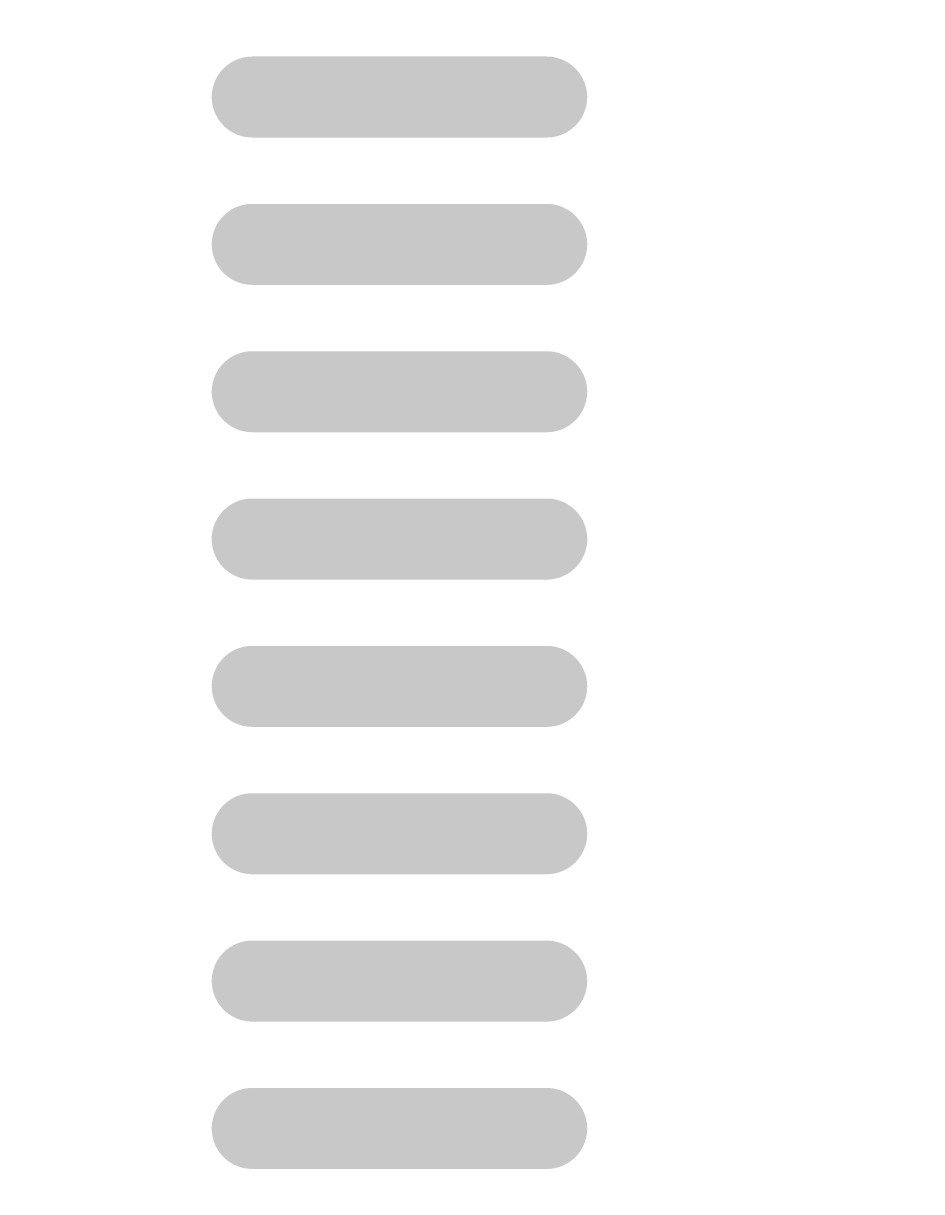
# Model space of a CAD drawing. Header units: millimetres. Extents: x 167 to 548, y -50 to 246.
# Drawn here: x 435.719 to 438.159, y 168.909 to 172.081 of the extents above; entities that cross this region are included whole.
import ezdxf

# ---------------------------------------------------------------- set-up
doc = ezdxf.new("R2010")
doc.units = ezdxf.units.MM
doc.layers.add('DIM', color=4, linetype='Continuous')
doc.dimstyles.new('ISO-25$0', dxfattribs={"dimtxt": 2.5, "dimasz": 1.2, "dimexe": 0.3, "dimexo": 0.1, "dimgap": 0.2, "dimtad": 1, "dimzin": 1, "dimdsep": 46, "dimtxsty": 'Standard', "dimcen": 0.5, "dimadec": 0, "dimazin": 0, "dimtp": 1.2, "dimtm": 1.2, "dimtfac": 1, "dimtmove": 0, "dimatfit": 3, "dimfxl": 0, "dimtolj": 1, "dimarcsym": 0})

# ---------------------------------------------------------------- blocks, each defined once
blk = doc.blocks.new('*D9')
at = {"layer": 'DEFPOINTS', "color": 0}
for p in [(475.4281, 189.245), (423.9581, 158.3138), (475.4281, 158.3138)]:
    blk.add_point(p, dxfattribs=at)
at = {"layer": 'DIM', "color": 0, "lineweight": -2}
for p, q in [((423.9581, 158.4138), (423.9581, 189.545)), ((475.4281, 158.4138), (475.4281, 189.545)), ((425.1581, 189.245), (474.2281, 189.245))]:
    blk.add_line(p, q, dxfattribs=at)
at = {"layer": 'DIM', "color": 0}
for points in [[(425.1581, 189.445), (425.1581, 189.045), (423.9581, 189.245)], [(474.2281, 189.445), (474.2281, 189.045), (475.4281, 189.245)]]:
    blk.add_solid(points, dxfattribs=at)
at = {"layer": 'DIM', "color": 0, "insert": (449.6931, 190.695), "char_height": 2.5, "attachment_point": 5}
blk.add_mtext('\\A1;51.47', dxfattribs=at)

msp = doc.modelspace()

# ---------------------------------------------------------------- linework, layer by layer
for points in [[(436.2698, 171.9654), (436.2774, 171.9713), (437.2113, 171.9654), (437.2037, 171.9713)], [(436.2774, 171.9713), (436.2855, 171.9764), (437.2037, 171.9713), (437.1956, 171.9764)], [(436.2855, 171.9764), (436.294, 171.9809), (437.1956, 171.9764), (437.1871, 171.9809)], [(436.294, 171.9809), (436.3029, 171.9845), (437.1871, 171.9809), (437.1783, 171.9845)], [(436.3029, 171.9845), (436.3121, 171.9874), (437.1783, 171.9845), (437.1691, 171.9874)], [(436.3121, 171.9874), (436.3214, 171.9895), (437.1691, 171.9874), (437.1597, 171.9895)], [(436.3214, 171.9895), (436.3309, 171.9908), (437.1597, 171.9895), (437.1502, 171.9908)], [(436.3309, 171.9908), (436.3405, 171.9912), (437.1502, 171.9908), (437.1407, 171.9912)], [(436.2453, 171.9362), (436.2504, 171.9443), (437.2359, 171.9362), (437.2307, 171.9443)], [(436.2504, 171.9443), (436.2563, 171.9519), (437.2307, 171.9443), (437.2249, 171.9519)], [(436.2504, 171.9443), (436.2504, 171.9443), (437.2307, 171.9443)], [(436.2563, 171.9519), (436.2627, 171.959), (437.2249, 171.9519), (437.2184, 171.959)], [(436.2627, 171.959), (436.2698, 171.9654), (437.2184, 171.959), (437.2114, 171.9654)], [(436.2698, 171.9654), (436.2698, 171.9654), (437.2114, 171.9654), (437.2113, 171.9654)], [(436.2322, 171.9003), (436.2343, 171.9096), (437.249, 171.9003), (437.2469, 171.9096)], [(436.2343, 171.9096), (436.2372, 171.9188), (437.2469, 171.9096), (437.244, 171.9188)], [(436.2372, 171.9188), (436.2408, 171.9277), (437.244, 171.9188), (437.2403, 171.9277)], [(436.2408, 171.9277), (436.2453, 171.9362), (437.2403, 171.9277), (437.2359, 171.9362)], [(436.2305, 171.8812), (436.231, 171.8908), (437.2506, 171.8812), (437.2502, 171.8908)], [(436.231, 171.8716), (436.2305, 171.8812), (437.2502, 171.8716), (437.2506, 171.8812)], [(436.231, 171.8908), (436.2322, 171.9003), (437.2502, 171.8908), (437.249, 171.9003)], [(436.2322, 171.8621), (436.231, 171.8716), (437.249, 171.8621), (437.2502, 171.8716)], [(436.2343, 171.8527), (436.2322, 171.8621), (437.2469, 171.8527), (437.249, 171.8621)], [(436.2372, 171.8436), (436.2343, 171.8527), (437.244, 171.8436), (437.2469, 171.8527)], [(436.2408, 171.8347), (436.2372, 171.8436), (437.2403, 171.8347), (437.244, 171.8436)], [(436.2453, 171.8262), (436.2408, 171.8347), (437.2359, 171.8262), (437.2403, 171.8347)], [(436.2504, 171.8181), (436.2453, 171.8262), (437.2307, 171.8181), (437.2359, 171.8262)], [(436.2563, 171.8105), (436.2504, 171.8181), (437.2249, 171.8105), (437.2307, 171.8181)], [(436.2627, 171.8034), (436.2563, 171.8105), (437.2184, 171.8034), (437.2249, 171.8105)], [(436.2698, 171.7969), (436.2627, 171.8034), (437.2114, 171.7969), (437.2184, 171.8034)], [(436.2698, 171.7969), (436.2698, 171.7969), (437.2113, 171.7969), (437.2114, 171.7969)], [(436.2774, 171.7911), (436.2698, 171.7969), (437.2037, 171.7911), (437.2113, 171.7969)], [(436.2855, 171.7859), (436.2774, 171.7911), (437.1956, 171.7859), (437.2037, 171.7911)], [(436.294, 171.7815), (436.2855, 171.7859), (437.1871, 171.7815), (437.1956, 171.7859)], [(436.3029, 171.7778), (436.294, 171.7815), (437.1783, 171.7778), (437.1871, 171.7815)], [(436.3121, 171.7749), (436.3029, 171.7778), (437.1691, 171.7749), (437.1783, 171.7778)], [(436.3214, 171.7729), (436.3121, 171.7749), (437.1598, 171.7729), (437.1691, 171.7749)], [(436.3309, 171.7716), (436.3214, 171.7729), (437.1502, 171.7716), (437.1598, 171.7729)], [(436.3405, 171.7712), (436.3309, 171.7716), (437.1407, 171.7712), (437.1502, 171.7716)], [(436.3121, 171.5874), (436.3214, 171.5894), (437.1691, 171.5874), (437.1597, 171.5894)], [(436.3214, 171.5894), (436.3309, 171.5907), (437.1597, 171.5894), (437.1502, 171.5907)], [(436.3309, 171.5907), (436.3405, 171.5911), (437.1502, 171.5907), (437.1407, 171.5911)], [(436.2563, 171.5518), (436.2627, 171.5589), (437.2249, 171.5518), (437.2184, 171.5589)], [(436.2627, 171.5589), (436.2698, 171.5654), (437.2184, 171.5589), (437.2114, 171.5654)], [(436.2698, 171.5654), (436.2774, 171.5712), (437.2113, 171.5654), (437.2037, 171.5712)], [(436.2698, 171.5654), (436.2698, 171.5654), (437.2114, 171.5654), (437.2113, 171.5654)], [(436.2774, 171.5712), (436.2855, 171.5764), (437.2037, 171.5712), (437.1956, 171.5764)], [(436.2855, 171.5764), (436.294, 171.5808), (437.1956, 171.5764), (437.1871, 171.5808)], [(436.294, 171.5808), (436.3029, 171.5845), (437.1871, 171.5808), (437.1783, 171.5845)], [(436.3029, 171.5845), (436.3121, 171.5874), (437.1783, 171.5845), (437.1691, 171.5874)], [(436.2372, 171.5187), (436.2408, 171.5276), (437.244, 171.5187), (437.2403, 171.5276)], [(436.2408, 171.5276), (436.2453, 171.5361), (437.2403, 171.5276), (437.2359, 171.5361)], [(436.2453, 171.5361), (436.2504, 171.5442), (437.2359, 171.5361), (437.2307, 171.5442)], [(436.2504, 171.5442), (436.2563, 171.5518), (437.2307, 171.5442), (437.2249, 171.5518)], [(436.2504, 171.5442), (436.2504, 171.5442), (437.2307, 171.5442)], [(436.231, 171.4907), (436.2322, 171.5002), (437.2502, 171.4907), (437.249, 171.5002)], [(436.2322, 171.5002), (436.2343, 171.5096), (437.249, 171.5002), (437.2469, 171.5096)], [(436.2343, 171.5096), (436.2372, 171.5187), (437.2469, 171.5096), (437.244, 171.5187)], [(436.2305, 171.4811), (436.231, 171.4907), (437.2506, 171.4811), (437.2502, 171.4907)], [(436.231, 171.4715), (436.2305, 171.4811), (437.2502, 171.4715), (437.2506, 171.4811)], [(436.2322, 171.462), (436.231, 171.4715), (437.249, 171.462), (437.2502, 171.4715)], [(436.2343, 171.4527), (436.2322, 171.462), (437.2469, 171.4527), (437.249, 171.462)], [(436.2372, 171.4435), (436.2343, 171.4527), (437.244, 171.4435), (437.2469, 171.4527)], [(436.2408, 171.4346), (436.2372, 171.4435), (437.2403, 171.4346), (437.244, 171.4435)], [(436.2453, 171.4261), (436.2408, 171.4346), (437.2359, 171.4261), (437.2403, 171.4346)], [(436.2504, 171.418), (436.2453, 171.4261), (437.2307, 171.418), (437.2359, 171.4261)], [(436.2563, 171.4104), (436.2504, 171.418), (437.2249, 171.4104), (437.2307, 171.418)], [(436.2627, 171.4033), (436.2563, 171.4104), (437.2184, 171.4033), (437.2249, 171.4104)], [(436.2698, 171.3969), (436.2627, 171.4033), (437.2114, 171.3969), (437.2184, 171.4033)], [(436.2698, 171.3969), (436.2698, 171.3969), (437.2113, 171.3969), (437.2114, 171.3969)], [(436.2774, 171.391), (436.2698, 171.3969), (437.2037, 171.391), (437.2113, 171.3969)], [(436.2855, 171.3859), (436.2774, 171.391), (437.1956, 171.3859), (437.2037, 171.391)], [(436.294, 171.3814), (436.2855, 171.3859), (437.1871, 171.3814), (437.1956, 171.3859)], [(436.3029, 171.3778), (436.294, 171.3814), (437.1783, 171.3778), (437.1871, 171.3814)], [(436.3121, 171.3749), (436.3029, 171.3778), (437.1691, 171.3749), (437.1783, 171.3778)], [(436.3214, 171.3728), (436.3121, 171.3749), (437.1598, 171.3728), (437.1691, 171.3749)], [(436.3309, 171.3716), (436.3214, 171.3728), (437.1502, 171.3716), (437.1598, 171.3728)], [(436.3405, 171.3711), (436.3309, 171.3716), (437.1407, 171.3711), (437.1502, 171.3716)], [(436.2855, 171.1763), (436.294, 171.1807), (437.1956, 171.1763), (437.1871, 171.1807)], [(436.294, 171.1807), (436.3029, 171.1844), (437.1871, 171.1807), (437.1783, 171.1844)], [(436.3029, 171.1844), (436.3121, 171.1873), (437.1783, 171.1844), (437.1691, 171.1873)], [(436.3121, 171.1873), (436.3214, 171.1894), (437.1691, 171.1873), (437.1597, 171.1894)], [(436.3214, 171.1894), (436.3309, 171.1906), (437.1597, 171.1894), (437.1502, 171.1906)], [(436.3309, 171.1906), (436.3405, 171.191), (437.1502, 171.1906), (437.1407, 171.191)], [(436.2504, 171.1441), (436.2563, 171.1518), (437.2307, 171.1441), (437.2249, 171.1518)], [(436.2563, 171.1518), (436.2627, 171.1588), (437.2249, 171.1518), (437.2184, 171.1588)], [(436.2627, 171.1588), (436.2698, 171.1653), (437.2184, 171.1588), (437.2114, 171.1653)], [(436.2698, 171.1653), (436.2774, 171.1711), (437.2113, 171.1653), (437.2037, 171.1711)], [(436.2698, 171.1653), (436.2698, 171.1653), (437.2114, 171.1653), (437.2113, 171.1653)], [(436.2774, 171.1711), (436.2855, 171.1763), (437.2037, 171.1711), (437.1956, 171.1763)], [(436.2343, 171.1095), (436.2372, 171.1187), (437.2469, 171.1095), (437.244, 171.1187)], [(436.2372, 171.1187), (436.2408, 171.1275), (437.244, 171.1187), (437.2403, 171.1275)], [(436.2408, 171.1275), (436.2453, 171.136), (437.2403, 171.1275), (437.2359, 171.136)], [(436.2453, 171.136), (436.2504, 171.1441), (437.2359, 171.136), (437.2307, 171.1441)], [(436.2504, 171.1441), (436.2504, 171.1441), (437.2307, 171.1441)], [(436.2305, 171.0811), (436.231, 171.0906), (437.2506, 171.0811), (437.2502, 171.0906)], [(436.231, 171.0906), (436.2322, 171.1002), (437.2502, 171.0906), (437.249, 171.1002)], [(436.2322, 171.1002), (436.2343, 171.1095), (437.249, 171.1002), (437.2469, 171.1095)], [(436.231, 171.0715), (436.2305, 171.0811), (437.2502, 171.0715), (437.2506, 171.0811)], [(436.2322, 171.062), (436.231, 171.0715), (437.249, 171.062), (437.2502, 171.0715)], [(436.2343, 171.0526), (436.2322, 171.062), (437.2469, 171.0526), (437.249, 171.062)], [(436.2372, 171.0434), (436.2343, 171.0526), (437.244, 171.0434), (437.2469, 171.0526)], [(436.2408, 171.0346), (436.2372, 171.0434), (437.2403, 171.0346), (437.244, 171.0434)], [(436.2453, 171.0261), (436.2408, 171.0346), (437.2359, 171.0261), (437.2403, 171.0346)], [(436.2504, 171.018), (436.2453, 171.0261), (437.2307, 171.018), (437.2359, 171.0261)], [(436.2563, 171.0104), (436.2504, 171.018), (437.2249, 171.0104), (437.2307, 171.018)], [(436.2627, 171.0033), (436.2563, 171.0104), (437.2184, 171.0033), (437.2249, 171.0104)], [(436.2698, 170.9968), (436.2627, 171.0033), (437.2114, 170.9968), (437.2184, 171.0033)], [(436.2698, 170.9968), (436.2698, 170.9968), (437.2113, 170.9968), (437.2114, 170.9968)], [(436.2774, 170.991), (436.2698, 170.9968), (437.2037, 170.991), (437.2113, 170.9968)], [(436.2855, 170.9858), (436.2774, 170.991), (437.1956, 170.9858), (437.2037, 170.991)], [(436.294, 170.9814), (436.2855, 170.9858), (437.1871, 170.9814), (437.1956, 170.9858)], [(436.3029, 170.9777), (436.294, 170.9814), (437.1783, 170.9777), (437.1871, 170.9814)], [(436.3121, 170.9748), (436.3029, 170.9777), (437.1691, 170.9748), (437.1783, 170.9777)], [(436.3214, 170.9727), (436.3121, 170.9748), (437.1598, 170.9727), (437.1691, 170.9748)], [(436.3309, 170.9715), (436.3214, 170.9727), (437.1502, 170.9715), (437.1598, 170.9727)], [(436.3405, 170.9711), (436.3309, 170.9715), (437.1407, 170.9711), (437.1502, 170.9715)], [(436.2627, 170.759), (436.2697, 170.7655), (437.2185, 170.759), (437.2114, 170.7655)], [(436.2697, 170.7655), (436.2774, 170.7713), (437.2114, 170.7655), (437.2038, 170.7713)], [(436.2774, 170.7713), (436.2855, 170.7765), (437.2038, 170.7713), (437.1957, 170.7765)], [(436.2855, 170.7765), (436.294, 170.7809), (437.1957, 170.7765), (437.1872, 170.7809)], [(436.294, 170.7809), (436.3029, 170.7846), (437.1872, 170.7809), (437.1783, 170.7846)], [(436.3029, 170.7846), (436.312, 170.7875), (437.1783, 170.7846), (437.1691, 170.7875)], [(436.312, 170.7875), (436.3214, 170.7896), (437.1691, 170.7875), (437.1598, 170.7896)], [(436.3214, 170.7896), (436.3309, 170.7908), (437.1598, 170.7896), (437.1502, 170.7908)], [(436.3309, 170.7908), (436.3405, 170.7912), (437.1502, 170.7908), (437.1407, 170.7912)], [(436.2407, 170.7277), (436.2452, 170.7362), (437.2404, 170.7277), (437.236, 170.7362)], [(436.2452, 170.7362), (436.2503, 170.7443), (437.236, 170.7362), (437.2308, 170.7443)], [(436.2503, 170.7443), (436.2562, 170.7519), (437.2308, 170.7443), (437.225, 170.7519)], [(436.2562, 170.7519), (436.2627, 170.759), (437.225, 170.7519), (437.2185, 170.759)], [(436.2321, 170.7002), (436.2342, 170.7096), (437.2491, 170.7002), (437.247, 170.7096)], [(436.2342, 170.7096), (436.237, 170.7188), (437.247, 170.7096), (437.2441, 170.7188)], [(436.237, 170.7188), (436.2407, 170.7277), (437.2441, 170.7188), (437.2404, 170.7277)], [(436.2304, 170.6811), (436.2308, 170.6907), (437.2508, 170.6811), (437.2503, 170.6907)], [(436.2308, 170.6715), (436.2304, 170.6811), (437.2503, 170.6715), (437.2508, 170.6811)], [(436.2308, 170.6907), (436.2321, 170.7002), (437.2503, 170.6907), (437.2491, 170.7002)], [(436.2321, 170.662), (436.2308, 170.6715), (437.2491, 170.662), (437.2503, 170.6715)], [(436.2342, 170.6526), (436.2321, 170.662), (437.247, 170.6526), (437.2491, 170.662)], [(436.237, 170.6435), (436.2342, 170.6526), (437.2441, 170.6435), (437.247, 170.6526)], [(436.2407, 170.6346), (436.237, 170.6435), (437.2404, 170.6346), (437.2441, 170.6435)], [(436.2452, 170.6261), (436.2407, 170.6346), (437.236, 170.6261), (437.2404, 170.6346)], [(436.2503, 170.618), (436.2452, 170.6261), (437.2308, 170.618), (437.236, 170.6261)], [(436.2562, 170.6103), (436.2503, 170.618), (437.225, 170.6103), (437.2308, 170.618)], [(436.2627, 170.6033), (436.2562, 170.6103), (437.2185, 170.6033), (437.225, 170.6103)], [(436.2697, 170.5968), (436.2627, 170.6033), (437.2114, 170.5968), (437.2185, 170.6033)], [(436.2774, 170.5909), (436.2697, 170.5968), (437.2038, 170.5909), (437.2114, 170.5968)], [(436.2855, 170.5858), (436.2774, 170.5909), (437.1957, 170.5858), (437.2038, 170.5909)], [(436.294, 170.5813), (436.2855, 170.5858), (437.1872, 170.5813), (437.1957, 170.5858)], [(436.3029, 170.5776), (436.294, 170.5813), (437.1783, 170.5776), (437.1872, 170.5813)], [(436.312, 170.5748), (436.3029, 170.5776), (437.1692, 170.5748), (437.1783, 170.5776)], [(436.312, 170.5748), (436.312, 170.5748), (437.1691, 170.5748), (437.1692, 170.5748)], [(436.3214, 170.5727), (436.312, 170.5748), (437.1598, 170.5727), (437.1691, 170.5748)], [(436.3309, 170.5714), (436.3214, 170.5727), (437.1502, 170.5714), (437.1598, 170.5727)], [(436.3405, 170.571), (436.3309, 170.5714), (437.1407, 170.571), (437.1502, 170.5714)], [(436.294, 170.3809), (436.3029, 170.3845), (437.1871, 170.3809), (437.1783, 170.3845)], [(436.3029, 170.3845), (436.3121, 170.3874), (437.1783, 170.3845), (437.1691, 170.3874)], [(436.3121, 170.3874), (436.3214, 170.3895), (437.1691, 170.3874), (437.1597, 170.3895)], [(436.3214, 170.3895), (436.3309, 170.3907), (437.1597, 170.3895), (437.1502, 170.3907)], [(436.3309, 170.3907), (436.3405, 170.3912), (437.1502, 170.3907), (437.1407, 170.3912)], [(436.2563, 170.3519), (436.2627, 170.3589), (437.2249, 170.3519), (437.2184, 170.3589)], [(436.2627, 170.3589), (436.2698, 170.3654), (437.2184, 170.3589), (437.2114, 170.3654)], [(436.2698, 170.3654), (436.2774, 170.3713), (437.2113, 170.3654), (437.2037, 170.3713)], [(436.2698, 170.3654), (436.2698, 170.3654), (437.2114, 170.3654), (437.2113, 170.3654)], [(436.2774, 170.3713), (436.2855, 170.3764), (437.2037, 170.3713), (437.1956, 170.3764)], [(436.2855, 170.3764), (436.294, 170.3809), (437.1956, 170.3764), (437.1871, 170.3809)], [(436.2372, 170.3188), (436.2408, 170.3277), (437.244, 170.3188), (437.2403, 170.3277)], [(436.2408, 170.3277), (436.2453, 170.3362), (437.2403, 170.3277), (437.2359, 170.3362)], [(436.2453, 170.3362), (436.2504, 170.3443), (437.2359, 170.3362), (437.2307, 170.3443)], [(436.2504, 170.3443), (436.2563, 170.3519), (437.2307, 170.3443), (437.2249, 170.3519)], [(436.2504, 170.3443), (436.2504, 170.3443), (437.2307, 170.3443)], [(436.2305, 170.2812), (436.231, 170.2908), (437.2506, 170.2812), (437.2502, 170.2908)], [(436.231, 170.2908), (436.2322, 170.3003), (437.2502, 170.2908), (437.249, 170.3003)], [(436.2322, 170.3003), (436.2343, 170.3096), (437.249, 170.3003), (437.2469, 170.3096)], [(436.2343, 170.3096), (436.2372, 170.3188), (437.2469, 170.3096), (437.244, 170.3188)], [(436.231, 170.2716), (436.2305, 170.2812), (437.2502, 170.2716), (437.2506, 170.2812)], [(436.2322, 170.2621), (436.231, 170.2716), (437.249, 170.2621), (437.2502, 170.2716)], [(436.2343, 170.2527), (436.2322, 170.2621), (437.2469, 170.2527), (437.249, 170.2621)], [(436.2372, 170.2436), (436.2343, 170.2527), (437.244, 170.2436), (437.2469, 170.2527)], [(436.2408, 170.2347), (436.2372, 170.2436), (437.2403, 170.2347), (437.244, 170.2436)], [(436.2453, 170.2262), (436.2408, 170.2347), (437.2359, 170.2262), (437.2403, 170.2347)], [(436.2504, 170.2181), (436.2453, 170.2262), (437.2307, 170.2181), (437.2359, 170.2262)], [(436.2563, 170.2105), (436.2504, 170.2181), (437.2249, 170.2105), (437.2307, 170.2181)], [(436.2627, 170.2034), (436.2563, 170.2105), (437.2184, 170.2034), (437.2249, 170.2105)], [(436.2698, 170.1969), (436.2627, 170.2034), (437.2114, 170.1969), (437.2184, 170.2034)], [(436.2698, 170.1969), (436.2698, 170.1969), (437.2113, 170.1969), (437.2114, 170.1969)], [(436.2774, 170.1911), (436.2698, 170.1969), (437.2037, 170.1911), (437.2113, 170.1969)], [(436.2855, 170.1859), (436.2774, 170.1911), (437.1956, 170.1859), (437.2037, 170.1911)], [(436.294, 170.1815), (436.2855, 170.1859), (437.1871, 170.1815), (437.1956, 170.1859)], [(436.3029, 170.1778), (436.294, 170.1815), (437.1783, 170.1778), (437.1871, 170.1815)], [(436.3121, 170.1749), (436.3029, 170.1778), (437.1691, 170.1749), (437.1783, 170.1778)], [(436.3214, 170.1729), (436.3121, 170.1749), (437.1598, 170.1729), (437.1691, 170.1749)], [(436.3309, 170.1716), (436.3214, 170.1729), (437.1502, 170.1716), (437.1598, 170.1729)], [(436.3405, 170.1712), (436.3309, 170.1716), (437.1407, 170.1712), (437.1502, 170.1716)], [(436.2774, 169.9712), (436.2855, 169.9764), (437.2037, 169.9712), (437.1956, 169.9764)], [(436.2855, 169.9764), (436.294, 169.9808), (437.1956, 169.9764), (437.1871, 169.9808)], [(436.294, 169.9808), (436.3029, 169.9845), (437.1871, 169.9808), (437.1783, 169.9845)], [(436.3029, 169.9845), (436.3121, 169.9873), (437.1783, 169.9845), (437.1691, 169.9873)], [(436.3121, 169.9873), (436.3214, 169.9894), (437.1691, 169.9873), (437.1597, 169.9894)], [(436.3214, 169.9894), (436.3309, 169.9907), (437.1597, 169.9894), (437.1502, 169.9907)], [(436.3309, 169.9907), (436.3405, 169.9911), (437.1502, 169.9907), (437.1407, 169.9911)], [(436.2453, 169.9361), (436.2504, 169.9442), (437.2359, 169.9361), (437.2307, 169.9442)], [(436.2504, 169.9442), (436.2563, 169.9518), (437.2307, 169.9442), (437.2249, 169.9518)], [(436.2504, 169.9442), (436.2504, 169.9442), (437.2307, 169.9442)], [(436.2563, 169.9518), (436.2627, 169.9589), (437.2249, 169.9518), (437.2184, 169.9589)], [(436.2627, 169.9589), (436.2698, 169.9654), (437.2184, 169.9589), (437.2114, 169.9654)], [(436.2698, 169.9654), (436.2774, 169.9712), (437.2113, 169.9654), (437.2037, 169.9712)], [(436.2698, 169.9654), (436.2698, 169.9654), (437.2114, 169.9654), (437.2113, 169.9654)], [(436.2322, 169.9002), (436.2343, 169.9096), (437.249, 169.9002), (437.2469, 169.9096)], [(436.2343, 169.9096), (436.2372, 169.9187), (437.2469, 169.9096), (437.244, 169.9187)], [(436.2372, 169.9187), (436.2408, 169.9276), (437.244, 169.9187), (437.2403, 169.9276)], [(436.2408, 169.9276), (436.2453, 169.9361), (437.2403, 169.9276), (437.2359, 169.9361)], [(436.2305, 169.8811), (436.231, 169.8907), (437.2506, 169.8811), (437.2502, 169.8907)], [(436.231, 169.8715), (436.2305, 169.8811), (437.2502, 169.8715), (437.2506, 169.8811)], [(436.231, 169.8907), (436.2322, 169.9002), (437.2502, 169.8907), (437.249, 169.9002)], [(436.2322, 169.862), (436.231, 169.8715), (437.249, 169.862), (437.2502, 169.8715)], [(436.2343, 169.8526), (436.2322, 169.862), (437.2469, 169.8526), (437.249, 169.862)], [(436.2372, 169.8435), (436.2343, 169.8526), (437.244, 169.8435), (437.2469, 169.8526)], [(436.2408, 169.8346), (436.2372, 169.8435), (437.2403, 169.8346), (437.244, 169.8435)], [(436.2453, 169.8261), (436.2408, 169.8346), (437.2359, 169.8261), (437.2403, 169.8346)], [(436.2504, 169.818), (436.2453, 169.8261), (437.2307, 169.818), (437.2359, 169.8261)], [(436.2563, 169.8104), (436.2504, 169.818), (437.2249, 169.8104), (437.2307, 169.818)], [(436.2627, 169.8033), (436.2563, 169.8104), (437.2184, 169.8033), (437.2249, 169.8104)], [(436.2698, 169.7969), (436.2627, 169.8033), (437.2114, 169.7969), (437.2184, 169.8033)], [(436.2698, 169.7969), (436.2698, 169.7969), (437.2113, 169.7969), (437.2114, 169.7969)], [(436.2774, 169.791), (436.2698, 169.7969), (437.2037, 169.791), (437.2113, 169.7969)], [(436.2855, 169.7859), (436.2774, 169.791), (437.1956, 169.7859), (437.2037, 169.791)], [(436.294, 169.7814), (436.2855, 169.7859), (437.1871, 169.7814), (437.1956, 169.7859)], [(436.3029, 169.7778), (436.294, 169.7814), (437.1783, 169.7778), (437.1871, 169.7814)], [(436.3121, 169.7749), (436.3029, 169.7778), (437.1691, 169.7749), (437.1783, 169.7778)], [(436.3214, 169.7728), (436.3121, 169.7749), (437.1598, 169.7728), (437.1691, 169.7749)], [(436.3309, 169.7715), (436.3214, 169.7728), (437.1502, 169.7715), (437.1598, 169.7728)], [(436.3405, 169.7711), (436.3309, 169.7715), (437.1407, 169.7711), (437.1502, 169.7715)], [(436.3309, 169.5906), (436.3405, 169.591), (437.1502, 169.5906), (437.1407, 169.591)], [(436.2627, 169.5588), (436.2698, 169.5653), (437.2184, 169.5588), (437.2114, 169.5653)], [(436.2698, 169.5653), (436.2774, 169.5711), (437.2113, 169.5653), (437.2037, 169.5711)], [(436.2698, 169.5653), (436.2698, 169.5653), (437.2114, 169.5653), (437.2113, 169.5653)], [(436.2774, 169.5711), (436.2855, 169.5763), (437.2037, 169.5711), (437.1956, 169.5763)], [(436.2855, 169.5763), (436.294, 169.5807), (437.1956, 169.5763), (437.1871, 169.5807)], [(436.294, 169.5807), (436.3029, 169.5844), (437.1871, 169.5807), (437.1783, 169.5844)], [(436.3029, 169.5844), (436.3121, 169.5873), (437.1783, 169.5844), (437.1691, 169.5873)], [(436.3121, 169.5873), (436.3214, 169.5894), (437.1691, 169.5873), (437.1597, 169.5894)], [(436.3214, 169.5894), (436.3309, 169.5906), (437.1597, 169.5894), (437.1502, 169.5906)], [(436.2372, 169.5187), (436.2408, 169.5275), (437.244, 169.5187), (437.2403, 169.5275)], [(436.2408, 169.5275), (436.2453, 169.536), (437.2403, 169.5275), (437.2359, 169.536)], [(436.2453, 169.536), (436.2504, 169.5441), (437.2359, 169.536), (437.2307, 169.5441)], [(436.2504, 169.5441), (436.2563, 169.5517), (437.2307, 169.5441), (437.2249, 169.5517)], [(436.2504, 169.5441), (436.2504, 169.5441), (437.2307, 169.5441)], [(436.2563, 169.5517), (436.2627, 169.5588), (437.2249, 169.5517), (437.2184, 169.5588)], [(436.231, 169.4906), (436.2322, 169.5001), (437.2502, 169.4906), (437.249, 169.5001)], [(436.2322, 169.5001), (436.2343, 169.5095), (437.249, 169.5001), (437.2469, 169.5095)], [(436.2343, 169.5095), (436.2372, 169.5187), (437.2469, 169.5095), (437.244, 169.5187)], [(436.2305, 169.481), (436.231, 169.4906), (437.2506, 169.481), (437.2502, 169.4906)], [(436.231, 169.4715), (436.2305, 169.481), (437.2502, 169.4715), (437.2506, 169.481)], [(436.2322, 169.4619), (436.231, 169.4715), (437.249, 169.4619), (437.2502, 169.4715)], [(436.2343, 169.4526), (436.2322, 169.4619), (437.2469, 169.4526), (437.249, 169.4619)], [(436.2372, 169.4434), (436.2343, 169.4526), (437.244, 169.4434), (437.2469, 169.4526)], [(436.2408, 169.4346), (436.2372, 169.4434), (437.2403, 169.4346), (437.244, 169.4434)], [(436.2453, 169.4261), (436.2408, 169.4346), (437.2359, 169.4261), (437.2403, 169.4346)], [(436.2504, 169.418), (436.2453, 169.4261), (437.2307, 169.418), (437.2359, 169.4261)], [(436.2563, 169.4103), (436.2504, 169.418), (437.2249, 169.4103), (437.2307, 169.418)], [(436.2627, 169.4033), (436.2563, 169.4103), (437.2184, 169.4033), (437.2249, 169.4103)], [(436.2698, 169.3968), (436.2627, 169.4033), (437.2114, 169.3968), (437.2184, 169.4033)], [(436.2698, 169.3968), (436.2698, 169.3968), (437.2113, 169.3968), (437.2114, 169.3968)], [(436.2774, 169.391), (436.2698, 169.3968), (437.2037, 169.391), (437.2113, 169.3968)], [(436.2855, 169.3858), (436.2774, 169.391), (437.1956, 169.3858), (437.2037, 169.391)], [(436.294, 169.3814), (436.2855, 169.3858), (437.1871, 169.3814), (437.1956, 169.3858)], [(436.3029, 169.3777), (436.294, 169.3814), (437.1783, 169.3777), (437.1871, 169.3814)], [(436.3121, 169.3748), (436.3029, 169.3777), (437.1691, 169.3748), (437.1783, 169.3777)], [(436.3214, 169.3727), (436.3121, 169.3748), (437.1598, 169.3727), (437.1691, 169.3748)], [(436.3309, 169.3715), (436.3214, 169.3727), (437.1502, 169.3715), (437.1598, 169.3727)], [(436.3405, 169.3711), (436.3309, 169.3715), (437.1407, 169.3711), (437.1502, 169.3715)], [(436.2855, 169.1762), (436.294, 169.1807), (437.1956, 169.1762), (437.1871, 169.1807)], [(436.294, 169.1807), (436.3029, 169.1843), (437.1871, 169.1807), (437.1783, 169.1843)], [(436.3029, 169.1843), (436.3121, 169.1872), (437.1783, 169.1843), (437.1691, 169.1872)], [(436.3121, 169.1872), (436.3214, 169.1893), (437.1691, 169.1872), (437.1597, 169.1893)], [(436.3214, 169.1893), (436.3309, 169.1905), (437.1597, 169.1893), (437.1502, 169.1905)], [(436.3309, 169.1905), (436.3405, 169.191), (437.1502, 169.1905), (437.1407, 169.191)], [(436.2504, 169.1441), (436.2563, 169.1517), (437.2307, 169.1441), (437.2249, 169.1517)], [(436.2563, 169.1517), (436.2627, 169.1588), (437.2249, 169.1517), (437.2184, 169.1588)], [(436.2627, 169.1588), (436.2698, 169.1652), (437.2184, 169.1588), (437.2114, 169.1652)], [(436.2698, 169.1652), (436.2774, 169.1711), (437.2113, 169.1652), (437.2037, 169.1711)], [(436.2698, 169.1652), (436.2698, 169.1652), (437.2114, 169.1652), (437.2113, 169.1652)], [(436.2774, 169.1711), (436.2855, 169.1762), (437.2037, 169.1711), (437.1956, 169.1762)], [(436.2343, 169.1094), (436.2372, 169.1186), (437.2469, 169.1094), (437.244, 169.1186)], [(436.2372, 169.1186), (436.2408, 169.1275), (437.244, 169.1186), (437.2403, 169.1275)], [(436.2408, 169.1275), (436.2453, 169.136), (437.2403, 169.1275), (437.2359, 169.136)], [(436.2453, 169.136), (436.2504, 169.1441), (437.2359, 169.136), (437.2307, 169.1441)], [(436.2504, 169.1441), (436.2504, 169.1441), (437.2307, 169.1441)], [(436.2305, 169.081), (436.231, 169.0906), (437.2506, 169.081), (437.2502, 169.0906)], [(436.231, 169.0906), (436.2322, 169.1001), (437.2502, 169.0906), (437.249, 169.1001)], [(436.2322, 169.1001), (436.2343, 169.1094), (437.249, 169.1001), (437.2469, 169.1094)], [(436.231, 169.0714), (436.2305, 169.081), (437.2502, 169.0714), (437.2506, 169.081)], [(436.2322, 169.0619), (436.231, 169.0714), (437.249, 169.0619), (437.2502, 169.0714)], [(436.2343, 169.0525), (436.2322, 169.0619), (437.2469, 169.0525), (437.249, 169.0619)], [(436.2372, 169.0434), (436.2343, 169.0525), (437.244, 169.0434), (437.2469, 169.0525)], [(436.2408, 169.0345), (436.2372, 169.0434), (437.2403, 169.0345), (437.244, 169.0434)], [(436.2453, 169.026), (436.2408, 169.0345), (437.2359, 169.026), (437.2403, 169.0345)], [(436.2504, 169.0179), (436.2453, 169.026), (437.2307, 169.0179), (437.2359, 169.026)], [(436.2563, 169.0103), (436.2504, 169.0179), (437.2249, 169.0103), (437.2307, 169.0179)], [(436.2627, 169.0032), (436.2563, 169.0103), (437.2184, 169.0032), (437.2249, 169.0103)], [(436.2698, 168.9967), (436.2627, 169.0032), (437.2114, 168.9967), (437.2184, 169.0032)], [(436.2698, 168.9967), (436.2698, 168.9967), (437.2113, 168.9967), (437.2114, 168.9967)], [(436.2774, 168.9909), (436.2698, 168.9967), (437.2037, 168.9909), (437.2113, 168.9967)], [(436.2855, 168.9857), (436.2774, 168.9909), (437.1956, 168.9857), (437.2037, 168.9909)], [(436.294, 168.9813), (436.2855, 168.9857), (437.1871, 168.9813), (437.1956, 168.9857)], [(436.3029, 168.9776), (436.294, 168.9813), (437.1783, 168.9776), (437.1871, 168.9813)], [(436.3121, 168.9747), (436.3029, 168.9776), (437.1691, 168.9747), (437.1783, 168.9776)], [(436.3214, 168.9727), (436.3121, 168.9747), (437.1598, 168.9727), (437.1691, 168.9747)], [(436.3309, 168.9714), (436.3214, 168.9727), (437.1502, 168.9714), (437.1598, 168.9727)], [(436.3405, 168.971), (436.3309, 168.9714), (437.1407, 168.971), (437.1502, 168.9714)]]:
    msp.add_solid(points)

# ---------------------------------------------------------------- dimensions: what is measured, and where the dimension line sits
at = {"layer": 'DIM'}
dim = msp.add_linear_dim(base=(475.4281, 189.245), p1=(423.9581, 158.3138), p2=(475.4281, 158.3138), dimstyle='ISO-25$0', dxfattribs=at)
dim.commit()
dim.dimension.update_dxf_attribs({"geometry": '*D9', "text_midpoint": (449.6931, 190.695)})

doc.saveas('drawing.dxf')
